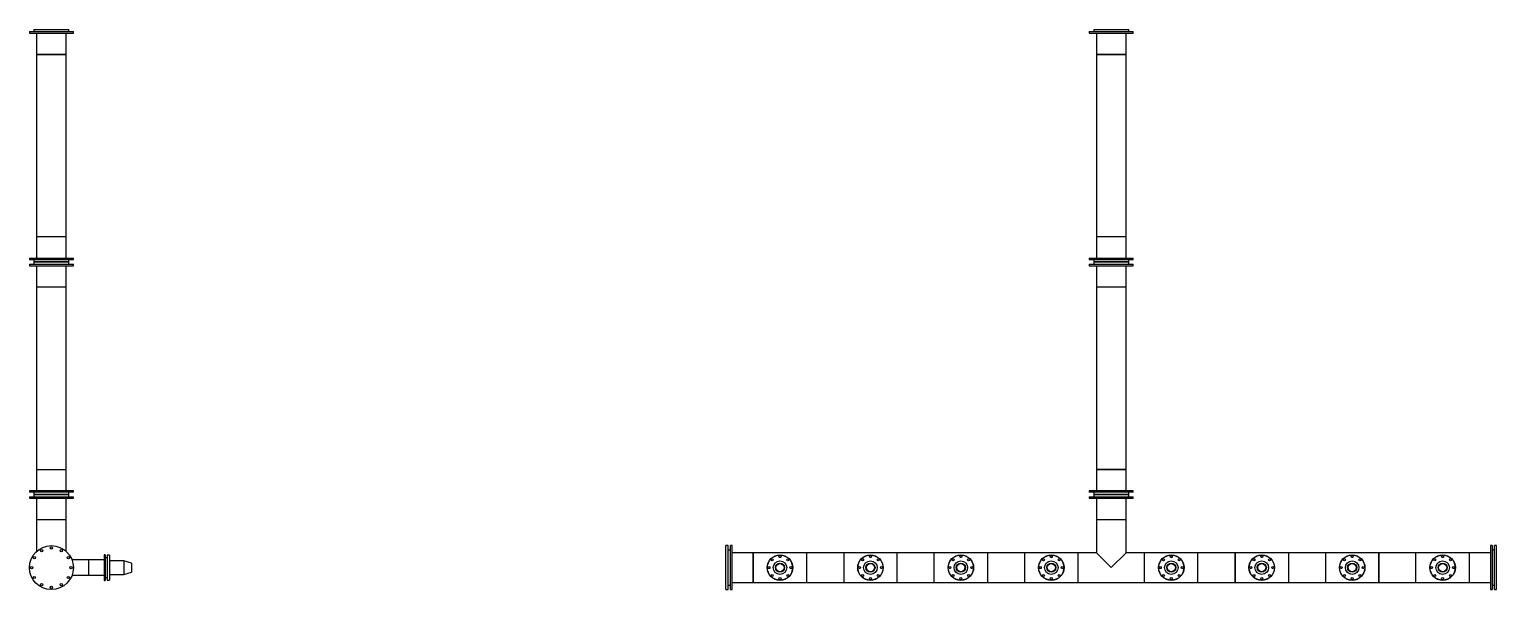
# Model space of a CAD drawing. Header units: inches. Extents: x -190 to 459, y -630 to 54.
# Drawn here: x -176 to 457, y -188 to 54 of the extents above; entities that cross this region are included whole.
import ezdxf

# ---------------------------------------------------------------- set-up
doc = ezdxf.new("R2010")
doc.units = ezdxf.units.IN
doc.header["$MEASUREMENT"] = 0

msp = doc.modelspace()

# ---------------------------------------------------------------- linework, layer by layer
at = {"color": 7, "linetype": 'Continuous', "lineweight": 25}
for p, q in [((-176.06, 52.74), (-176.06, 52.12)), ((-176.06, 52.74), (-167, 52.74)), ((-176.06, 52.12), (-167, 52.12)), ((-174.06, 53.74), (-174.06, 52.74)), ((-174.06, 53.74), (-159.48, 53.74)), ((-172.93, 52.12), (-172.93, 42.94)), ((-167, 52.74), (-157.06, 52.74)), ((-167, 52.12), (-157.06, 52.12)), ((-160.18, 42.94), (-160.18, 52.12)), ((-159.48, 53.74), (-159.06, 53.74)), ((-159.06, 52.74), (-159.06, 53.74)), ((-157.06, 52.12), (-157.06, 52.74)), ((281.01, 52.74), (281.01, 52.12)), ((281.01, 52.74), (300.01, 52.74)), ((281.01, 52.12), (300.01, 52.12)), ((283.01, 53.74), (283.01, 52.74)), ((283.01, 53.74), (288.04, 53.74)), ((284.14, 52.12), (284.14, 42.94)), ((288.04, 53.74), (298.01, 53.74)), ((296.89, 42.94), (296.89, 52.12)), ((298.01, 52.74), (298.01, 53.74)), ((300.01, 52.12), (300.01, 52.74)), ((-172.93, 42.94), (-172.93, -35.8)), ((-172.93, 42.94), (-172.93, 42.94)), ((-160.18, 42.94), (-172.93, 42.94)), ((-172.93, 42.94), (-160.54, 42.94)), ((-160.54, 42.94), (-160.18, 42.94)), ((-160.18, -35.8), (-160.18, 42.94)), ((284.14, 42.94), (284.14, -35.8)), ((296.89, 42.94), (284.14, 42.94)), ((284.14, 42.94), (288.41, 42.94)), ((288.41, 42.94), (296.89, 42.94)), ((296.89, -35.8), (296.89, 42.94)), ((-172.93, -35.8), (-172.93, -44.97)), ((-172.93, -35.8), (-172.93, -35.8)), ((-160.18, -35.8), (-172.93, -35.8)), ((-160.18, -35.8), (-172.93, -35.8)), ((-160.18, -44.97), (-160.18, -35.8)), ((284.14, -35.8), (284.14, -44.97)), ((296.89, -35.8), (284.14, -35.8)), ((296.89, -44.97), (296.89, -35.8)), ((-176.06, -44.97), (-176.06, -45.6)), ((-176.06, -44.97), (-157.06, -44.97)), ((-176.06, -45.6), (-157.06, -45.6)), ((-176.06, -47.6), (-176.06, -48.22)), ((-176.06, -47.6), (-167, -47.6)), ((-176.06, -48.22), (-167, -48.22)), ((-174.06, -45.6), (-174.06, -46.6)), ((-174.06, -46.6), (-174.06, -47.6)), ((-159.06, -46.6), (-174.06, -46.6)), ((-174.06, -46.6), (-159.48, -46.6)), ((-172.93, -48.22), (-172.93, -57.4)), ((-167, -47.6), (-157.06, -47.6)), ((-167, -48.22), (-157.06, -48.22)), ((-160.18, -57.4), (-160.18, -48.22)), ((-159.48, -46.6), (-159.06, -46.6)), ((-159.06, -46.6), (-159.06, -45.6)), ((-159.06, -47.6), (-159.06, -46.6)), ((-157.06, -45.6), (-157.06, -44.97)), ((-157.06, -48.22), (-157.06, -47.6)), ((281.01, -44.97), (281.01, -45.6)), ((281.01, -44.97), (300, -44.97)), ((281.01, -45.6), (300, -45.6)), ((281.01, -47.6), (281.01, -48.22)), ((281.01, -47.6), (300.01, -47.6)), ((281.01, -48.22), (300.01, -48.22)), ((283.01, -45.6), (283.01, -46.6)), ((283.01, -46.6), (283.01, -47.6)), ((298.01, -46.6), (283.01, -46.6)), ((283.01, -46.6), (288.04, -46.6)), ((284.14, -48.22), (284.14, -57.4)), ((288.04, -46.6), (298.01, -46.6)), ((296.89, -57.4), (296.89, -48.22)), ((298.01, -46.6), (298.01, -45.6)), ((298.01, -47.6), (298.01, -46.6)), ((300, -44.97), (300.01, -44.97)), ((300, -45.6), (300.01, -45.6)), ((300.01, -45.6), (300.01, -44.97)), ((300.01, -48.22), (300.01, -47.6)), ((-172.93, -57.4), (-172.93, -136.14)), ((-172.93, -57.4), (-160.18, -57.4)), ((-172.93, -57.4), (-160.54, -57.4)), ((-160.54, -57.4), (-160.18, -57.4)), ((-160.18, -136.14), (-160.18, -57.4)), ((284.14, -57.4), (284.14, -136.14)), ((284.14, -57.4), (290.7, -57.4)), ((284.14, -57.4), (288.41, -57.4)), ((288.41, -57.4), (296.89, -57.4)), ((290.7, -57.4), (296.89, -57.4)), ((296.89, -136.14), (296.89, -57.4)), ((-172.93, -136.14), (-172.93, -145.32)), ((-172.93, -136.14), (-160.18, -136.14)), ((-160.18, -145.32), (-160.18, -136.14)), ((284.14, -136.14), (284.14, -145.32)), ((284.14, -136.14), (290.7, -136.14)), ((296.89, -136.14), (284.14, -136.14)), ((290.7, -136.14), (296.89, -136.14)), ((296.89, -145.32), (296.89, -136.14)), ((-176.06, -145.32), (-176.06, -145.94)), ((-157.06, -145.32), (-176.06, -145.32)), ((-157.06, -145.94), (-157.06, -145.32)), ((281.01, -145.32), (281.01, -145.94)), ((300, -145.32), (281.01, -145.32)), ((300.01, -145.32), (300, -145.32)), ((300.01, -145.94), (300.01, -145.32)), ((-157.06, -145.94), (-176.06, -145.94)), ((-176.06, -147.94), (-176.06, -148.57)), ((-176.06, -147.94), (-157.06, -147.94)), ((-176.06, -148.57), (-157.06, -148.57)), ((-174.06, -145.94), (-174.06, -146.94)), ((-174.06, -146.94), (-174.06, -147.94)), ((-174.06, -146.94), (-159.48, -146.94)), ((-159.06, -146.94), (-174.06, -146.94)), ((-172.93, -148.57), (-172.93, -157.74)), ((-160.18, -157.74), (-160.18, -148.57)), ((-159.48, -146.94), (-159.06, -146.94)), ((-159.06, -146.94), (-159.06, -145.94)), ((-159.06, -147.94), (-159.06, -146.94)), ((-157.06, -148.57), (-157.06, -147.94)), ((300, -145.94), (281.01, -145.94)), ((281.01, -147.94), (281.01, -148.57)), ((281.01, -147.94), (300, -147.94)), ((281.01, -148.57), (300, -148.57)), ((283.01, -145.94), (283.01, -146.94)), ((283.01, -146.94), (283.01, -147.94)), ((283.01, -146.94), (288.04, -146.94)), ((298.01, -146.94), (283.01, -146.94)), ((284.14, -148.57), (284.14, -157.74)), ((288.04, -146.94), (298.01, -146.94)), ((296.89, -157.74), (296.89, -148.57)), ((298.01, -146.94), (298.01, -145.94)), ((298.01, -147.94), (298.01, -146.94)), ((300.01, -145.94), (300, -145.94)), ((300, -147.94), (300.01, -147.94)), ((300, -148.57), (300.01, -148.57)), ((300.01, -148.57), (300.01, -147.94)), ((-172.93, -157.74), (-172.93, -171.45)), ((-172.93, -157.74), (-160.54, -157.74)), ((-172.93, -157.74), (-160.18, -157.74)), ((-160.54, -157.74), (-160.18, -157.74)), ((-160.18, -171.45), (-160.18, -157.74)), ((284.14, -157.74), (284.14, -172.12)), ((284.14, -157.74), (288.41, -157.74)), ((284.14, -157.74), (296.89, -157.74)), ((288.41, -157.74), (296.89, -157.74)), ((296.89, -172.12), (296.89, -157.74)), ((125.34, -168.99), (124.34, -168.99)), ((124.34, -178.49), (124.34, -168.99)), ((125.34, -178.49), (125.34, -168.99)), ((126.96, -168.99), (126.34, -168.99)), ((126.34, -187.99), (126.34, -168.99)), ((126.96, -187.99), (126.96, -168.99)), ((454.69, -168.99), (454.06, -168.99)), ((454.06, -168.99), (454.06, -187.99)), ((454.69, -168.99), (454.69, -187.99)), ((456.69, -168.99), (455.69, -168.99)), ((455.69, -178.49), (455.69, -168.99)), ((456.69, -178.49), (456.69, -168.99)), ((-150.56, -175.18), (-157.65, -175.18)), ((-143.86, -175.18), (-150.56, -175.18)), ((-150.56, -175.18), (-150.56, -181.8)), ((-143.36, -172.99), (-143.86, -172.99)), ((-143.86, -172.99), (-143.86, -178.49)), ((-143.36, -172.99), (-143.36, -178.49)), ((-142.56, -174.24), (-143.36, -174.24)), ((-141.47, -173.06), (-142.56, -173.06)), ((-142.56, -173.06), (-142.56, -176.41)), ((-142.56, -176.41), (-142.56, -183.92)), ((-141.47, -173.06), (-141.47, -176.41)), ((-135.26, -175.57), (-141.47, -175.57)), ((-141.47, -176.41), (-141.47, -183.92)), ((-132.06, -176.51), (-135.26, -175.57)), ((-135.26, -175.57), (-135.26, -177.37)), ((-132.06, -176.51), (-132.06, -177.73)), ((126.34, -170.99), (125.34, -170.99)), ((136.14, -172.12), (126.96, -172.12)), ((159.14, -172.12), (136.14, -172.12)), ((136.14, -174.15), (136.14, -172.12)), ((136.14, -172.12), (136.14, -184.87)), ((136.14, -184.87), (136.14, -174.15)), ((175.14, -172.12), (159.14, -172.12)), ((159.14, -172.12), (159.14, -184.87)), ((198.14, -172.12), (175.14, -172.12)), ((175.14, -172.12), (175.14, -184.87)), ((214.14, -172.12), (198.14, -172.12)), ((198.14, -175.62), (198.14, -172.12)), ((198.14, -184.87), (198.14, -172.12)), ((198.14, -184.87), (198.14, -175.62)), ((237.14, -172.12), (214.14, -172.12)), ((214.14, -175.62), (214.14, -172.12)), ((214.14, -184.87), (214.14, -172.12)), ((214.14, -184.87), (214.14, -175.62)), ((253.14, -172.12), (237.14, -172.12)), ((237.14, -172.12), (237.14, -184.87)), ((276.14, -172.12), (253.14, -172.12)), ((253.14, -172.12), (253.14, -184.87)), ((284.14, -172.12), (276.14, -172.12)), ((276.14, -172.12), (276.14, -184.87)), ((284.14, -172.12), (290.51, -178.49)), ((290.51, -178.49), (296.89, -172.12)), ((304.89, -172.12), (296.89, -172.12)), ((327.89, -172.12), (304.89, -172.12)), ((304.89, -184.87), (304.89, -172.12)), ((343.89, -172.12), (327.89, -172.12)), ((327.89, -175.62), (327.89, -172.12)), ((327.89, -184.87), (327.89, -172.12)), ((327.89, -184.87), (327.89, -175.62)), ((366.89, -172.12), (343.89, -172.12)), ((343.89, -175.62), (343.89, -172.12)), ((343.89, -172.12), (343.89, -184.87)), ((343.89, -184.87), (343.89, -175.62)), ((382.89, -172.12), (366.89, -172.12)), ((366.89, -172.12), (366.89, -184.87)), ((405.89, -172.12), (382.89, -172.12)), ((382.89, -172.12), (382.89, -184.87)), ((421.89, -172.12), (405.89, -172.12)), ((405.89, -175.62), (405.89, -172.12)), ((405.89, -172.12), (405.89, -184.87)), ((405.89, -184.87), (405.89, -175.62)), ((444.89, -172.12), (421.89, -172.12)), ((421.89, -175.62), (421.89, -172.12)), ((421.89, -184.87), (421.89, -172.12)), ((421.89, -184.87), (421.89, -175.62)), ((454.06, -172.12), (444.89, -172.12)), ((444.89, -172.12), (444.89, -184.87)), ((455.69, -170.99), (454.69, -170.99)), ((-157.65, -181.8), (-150.56, -181.8)), ((-150.56, -181.8), (-143.86, -181.8)), ((-143.86, -178.49), (-143.86, -183.99)), ((-143.36, -178.49), (-143.36, -183.99)), ((-143.36, -182.74), (-142.56, -182.74)), ((-141.47, -181.42), (-135.26, -181.42)), ((-135.26, -177.37), (-135.26, -181.42)), ((-135.26, -181.42), (-132.06, -180.47)), ((-132.06, -177.73), (-132.06, -180.47)), ((124.34, -187.99), (124.34, -178.49)), ((125.34, -187.99), (125.34, -178.49)), ((455.69, -187.99), (455.69, -178.49)), ((456.69, -187.99), (456.69, -178.49)), ((-143.86, -183.99), (-143.36, -183.99)), ((-142.56, -183.92), (-141.47, -183.92)), ((124.34, -187.99), (125.34, -187.99)), ((125.34, -185.99), (126.34, -185.99)), ((126.34, -187.99), (126.96, -187.99)), ((126.96, -184.87), (136.14, -184.87)), ((136.14, -184.87), (159.14, -184.87)), ((159.14, -184.87), (175.14, -184.87)), ((175.14, -184.87), (198.14, -184.87)), ((198.14, -184.87), (214.14, -184.87)), ((214.14, -184.87), (237.14, -184.87)), ((237.14, -184.87), (253.14, -184.87)), ((253.14, -184.87), (276.14, -184.87)), ((276.14, -184.87), (304.89, -184.87)), ((304.89, -184.87), (327.89, -184.87)), ((327.89, -184.87), (343.89, -184.87)), ((343.89, -184.87), (366.89, -184.87)), ((366.89, -184.87), (382.89, -184.87)), ((382.89, -184.87), (405.89, -184.87)), ((405.89, -184.87), (421.89, -184.87)), ((421.89, -184.87), (444.89, -184.87)), ((444.89, -184.87), (454.06, -184.87)), ((454.06, -187.99), (454.69, -187.99)), ((454.69, -185.99), (455.69, -185.99)), ((455.69, -187.99), (456.69, -187.99))]:
    msp.add_line(p, q, dxfattribs=at)
for centre, radius in [((-166.56, -178.49), 9.5), ((-170.81, -171.13), 0.5), ((-166.56, -169.99), 0.5), ((-162.31, -171.13), 0.5), ((-173.92, -174.24), 0.5), ((-159.2, -174.24), 0.5), ((147.64, -178.49), 5.5), ((147.64, -178.49), 5.43), ((144.28, -175.13), 0.44), ((147.64, -178.49), 2.93), ((147.64, -178.49), 1.98), ((147.64, -178.49), 1.75), ((147.64, -173.74), 0.44), ((151, -175.13), 0.44), ((186.64, -178.49), 5.5), ((186.64, -178.49), 5.43), ((183.28, -175.13), 0.44), ((186.64, -178.49), 2.93), ((186.64, -178.49), 1.98), ((186.64, -178.49), 1.75), ((186.64, -173.74), 0.44), ((190, -175.13), 0.44), ((225.64, -178.49), 5.5), ((225.64, -178.49), 5.43), ((222.28, -175.13), 0.44), ((225.64, -178.49), 2.93), ((225.64, -178.49), 1.98), ((225.64, -178.49), 1.75), ((225.64, -173.74), 0.44), ((229, -175.13), 0.44), ((264.64, -178.49), 5.5), ((264.64, -178.49), 5.43), ((261.28, -175.13), 0.44), ((264.64, -178.49), 2.92), ((264.64, -178.49), 1.98), ((264.64, -178.49), 1.75), ((264.64, -173.74), 0.44), ((268, -175.13), 0.44), ((316.39, -178.49), 5.5), ((316.39, -178.49), 5.43), ((313.03, -175.13), 0.44), ((316.39, -178.49), 2.93), ((316.39, -178.49), 1.98), ((316.39, -178.49), 1.75), ((316.39, -173.74), 0.44), ((319.75, -175.13), 0.44), ((355.39, -178.49), 5.5), ((355.39, -178.49), 5.43), ((352.03, -175.13), 0.44), ((355.39, -178.49), 2.93), ((355.39, -178.49), 1.98), ((355.39, -178.49), 1.75), ((355.39, -173.74), 0.44), ((358.75, -175.13), 0.44), ((394.39, -178.49), 5.5), ((394.39, -178.49), 5.43), ((391.03, -175.13), 0.44), ((394.39, -178.49), 2.92), ((394.39, -178.49), 1.98), ((394.39, -178.49), 1.75), ((394.39, -173.74), 0.44), ((397.75, -175.13), 0.44), ((433.39, -178.49), 5.5), ((433.39, -178.49), 5.43), ((430.03, -175.13), 0.44), ((433.39, -178.49), 2.92), ((433.39, -178.49), 1.98), ((433.39, -178.49), 1.75), ((433.39, -173.74), 0.44), ((436.75, -175.13), 0.44), ((-175.06, -178.49), 0.5), ((-173.92, -182.74), 0.5), ((-159.2, -182.74), 0.5), ((-158.06, -178.49), 0.5), ((142.89, -178.49), 0.44), ((144.28, -181.85), 0.44), ((147.64, -183.24), 0.44), ((151, -181.85), 0.44), ((152.39, -178.49), 0.44), ((181.89, -178.49), 0.44), ((183.28, -181.85), 0.44), ((186.64, -183.24), 0.44), ((190, -181.85), 0.44), ((191.39, -178.49), 0.44), ((220.89, -178.49), 0.44), ((222.28, -181.85), 0.44), ((225.64, -183.24), 0.44), ((229, -181.85), 0.44), ((230.39, -178.49), 0.44), ((259.89, -178.49), 0.44), ((261.28, -181.85), 0.44), ((264.64, -183.24), 0.44), ((268, -181.85), 0.44), ((269.39, -178.49), 0.44), ((311.64, -178.49), 0.44), ((313.03, -181.85), 0.44), ((316.39, -183.24), 0.44), ((319.75, -181.85), 0.44), ((321.14, -178.49), 0.44), ((350.64, -178.49), 0.44), ((352.03, -181.85), 0.44), ((355.39, -183.24), 0.44), ((358.75, -181.85), 0.44), ((360.14, -178.49), 0.44), ((389.64, -178.49), 0.44), ((391.03, -181.85), 0.44), ((394.39, -183.24), 0.44), ((397.75, -181.85), 0.44), ((399.14, -178.49), 0.44), ((428.64, -178.49), 0.44), ((430.03, -181.85), 0.44), ((433.39, -183.24), 0.44), ((436.75, -181.85), 0.44), ((438.14, -178.49), 0.44), ((-170.81, -185.85), 0.5), ((-166.56, -186.99), 0.5), ((-162.31, -185.85), 0.5)]:
    msp.add_circle(centre, radius, dxfattribs=at)

doc.saveas('drawing.dxf')
